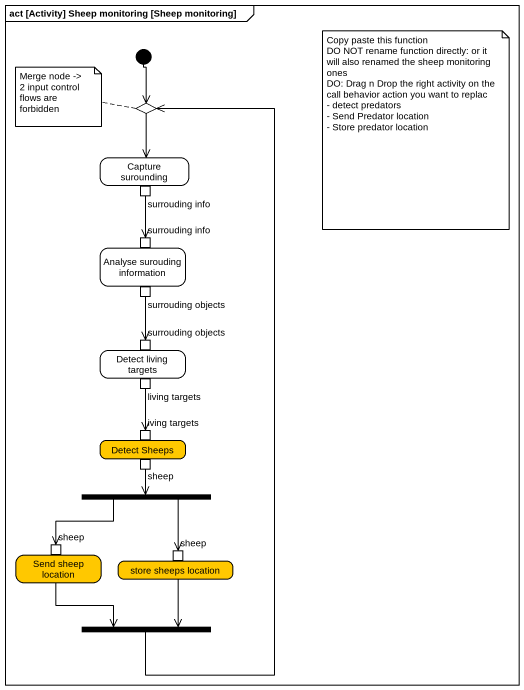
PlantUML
@startuml
mainframe act [Activity] Sheep monitoring [Sheep monitoring]
hide empty description
state choice1 <<choice>>
state "Capture surounding" as Capture_surounding {
  state "surrouding info" as surrouding_info <<outputPin>>
}
state "Analyse surouding information" as Analyse_surouding {
  state "surrouding info" as surrouding_info_2 <<inputPin>>
  state "surrouding objects" as surrouding_objects <<outputPin>>
}
state "Detect living targets" as Detect_living_targets {
  state "surrouding objects" as surrouding_objects_2 <<inputPin>>
  state "living targets" as living_targets <<outputPin>>
}
state "Detect Sheeps" as Detect_Sheeps #FFC800 {
  state "iving targets" as iving_targets <<inputPin>>
  state sheep <<outputPin>>
}
state fork1 <<fork>>
state "Send sheep location" as Send_sheep_location #FFC800 {
  state "sheep" as sheep_2 <<inputPin>>
}
state "store sheeps location" as store_sheeps_location #FFC800 {
  state "sheep" as sheep_3 <<inputPin>>
}
state fork2 <<join>>
[*] --> choice1
choice1 --> Capture_surounding
surrouding_info --> surrouding_info_2
surrouding_objects --> surrouding_objects_2
living_targets --> iving_targets
sheep --> fork1
fork1 -left-> sheep_2
fork1 --> sheep_3
Send_sheep_location --> fork2
store_sheeps_location --> fork2
fork2 -up-> choice1
note as N1
  Copy paste this function
  DO NOT rename function directly: or it will also renamed the sheep monitoring ones
  DO: Drag n Drop the right activity on the call behavior action you want to replac
  - detect predators
  - Send Predator location
  - Store predator location
end note
note left of choice1
  Merge node ->
  2 input control flows are forbidden
end note
@enduml
